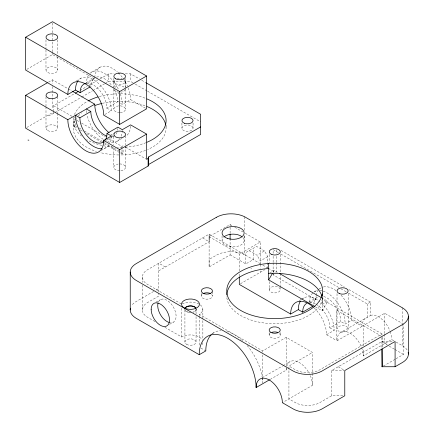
<?xml version="1.0" encoding="UTF-8"?>
<svg xmlns="http://www.w3.org/2000/svg" width="434" height="434" viewBox="0 0 434 434"><rect width="100%" height="100%" fill="white"/><g stroke="black" fill="none" stroke-linecap="round" stroke-linejoin="round"><path stroke-width="0.33" stroke-dasharray="2.17 1.63" d="M231.854 225.561L230.112 224.552L209.112 236.676L209.112 241.727L158.801 270.778M244.602 235.695L244.602 254.639A20.729 11.968 0 0 0 216.371 255.219L209.112 259.413L209.112 266.986L230.112 254.867L230.112 240.045M230.112 233.308L230.112 226.575M230.112 225.902L230.112 224.552M239.302 276.333L239.302 273.642M239.302 270.946L239.302 254.107L260.302 241.982L260.302 263.601M315.258 306.773L322.24 310.804L322.24 298.174M393.936 340.826L391.707 339.54L363.285 355.956A18.559 10.72 60 0 0 350.157 333.225A18.559 10.72 60 0 0 337.028 340.804L336.35 340.413L336.35 310.104L380.797 335.753M363.285 355.956L363.285 348.545M363.285 345.849L363.285 325.646L384.714 313.267L402.372 323.455M381.969 347.46L381.969 337.69M382.083 337.126L382.083 347.526M384.714 334.147L384.714 343.576L386.992 344.889M384.714 333.469L384.714 313.267M396.025 358.75L403.511 354.426L403.511 324.111M322.652 296.981L322.24 304.489L327.708 301.326L322.381 298.256M273.192 272.096L274.158 270.425L277.353 272.27M322.24 310.804L327.708 301.326M195.908 310.549L196.618 309.458M26.789 69.397L52.525 54.538L94.748 78.912L86.431 83.713A25.367 14.647 60 0 1 88.834 74.74M48.429 82.162L52.525 79.796L67.769 88.601M76.373 80.941L80.751 78.413M91.688 72.098L99.999 67.297M86.301 82.71L94.938 77.724M53.621 111.37L53.621 105.69L74.143 93.836M80.008 90.451L87.05 86.388M89.393 85.031L97.601 80.295M99.95 78.939L108.744 73.861L114.05 73.861M26.778 127.498L52.525 112.634L53.621 113.263L53.621 112.005M53.621 113.263L49.254 115.786L48.163 115.151M54.792 112.59L81.185 97.352M81.771 97.015L92.323 90.918M92.914 90.581L104.643 83.811M105.229 83.469L108.744 81.44L130.623 81.44L134.703 83.795M76.27 120.028L74.512 119.008L74.512 126.587L75.603 125.958L76.775 126.636M86.762 83.187A18.874 10.893 60 0 1 106.775 108.088L117.712 101.773L120.012 103.097M104.806 114.527L111.37 110.741A25.367 14.647 60 0 0 98.073 83.057A25.367 14.647 60 0 0 77.898 81.055M120.587 103.428L122.307 104.426L130.623 99.625L145.45 108.185M106.482 140.258L113.388 136.265M101.193 150.452L106.118 147.609M117.055 141.294L122.046 138.413M108.5 138.636L121.981 146.415L123.072 145.786M104.399 143.844L121.981 153.994L123.072 153.365L123.072 148.943M153.609 291.458L136.309 301.446A20.729 11.968 0 0 0 131.545 305.726M155.914 290.124L158.801 288.458M156.039 302.162L160.417 299.634M249.078 250.662L257.02 255.241L264.458 250.95L267.74 256.63L267.74 268M230.112 254.867L245.801 263.921L253.239 259.624L253.239 248.259M267.74 256.63L260.302 260.926L257.02 255.241M169.58 324.35L173.41 322.142M240.469 283.744L264.881 269.65M269.785 272.953L274.158 270.425M316.424 294.512A25.367 14.647 60 0 0 315.816 299.525L273.132 274.89L274.771 273.946M211.944 333.762L214.13 332.504M299.194 300.54L301.928 298.961M302.476 298.641L303.567 298.012M314.509 291.697L317.243 290.118M317.791 289.804L321.068 287.91M308.965 302.037L317.596 297.051A19.183 11.078 60 0 0 313.636 305.162M310.348 302.682L315.816 299.525M200.307 304.885A12.374 7.145 0 0 1 199.239 314.287L262.678 350.911L286.223 337.316L312.475 352.473L312.475 385.311L282.366 402.692M348.502 293.14L367.202 303.936L370.479 302.042L370.49 315.518L340.869 332.308M316.256 304.315A19.183 11.078 60 0 1 329.818 327.806L340.755 321.491L345.139 324.019L351.697 320.232L362.168 326.281A18.559 10.72 60 0 1 366.014 317.786M314.14 307.896A25.367 14.647 60 0 1 326.542 334.755L334.196 330.334A25.367 14.647 60 0 0 318.854 300.984M262.277 377.705L282.539 366.003M283.12 365.667L290.069 361.658M342.811 395.786L331.652 395.786L320.715 402.101A17.593 10.156 0 0 1 294.464 402.101L288.93 398.906L288.93 366.068L312.475 352.473M270.143 379.441L286.223 370.153A18.559 10.714 60 0 1 286.337 368.244M337.028 340.804L362.168 326.281M381.969 335.162L381.969 333.903L320.715 369.263A17.593 10.156 0 0 1 294.464 369.263L288.93 366.068M331.652 395.786L331.652 370.527L381.969 341.477L392.466 341.477M383.347 366.074L395.445 359.081M370.49 315.518L372.014 315.051A18.559 10.72 60 0 1 389.949 330.947M125.339 147.18L128.54 146.887A46.405 26.789 0 0 0 145.634 142.802M118.026 73.861L120.679 73.861M125.317 73.861L130.623 73.861L139.368 78.912M331.652 370.527L344.124 370.527M250.89 268.771L251.774 268.874M141.706 80.257L145.786 82.617M135.289 84.131L146.952 90.869M147.538 91.205L200.622 121.851M89.306 85.368L91.026 86.366A18.874 10.893 60 0 1 94.455 78.028M106.775 108.088L111.37 110.741M68.355 88.937L71.876 90.966M53.621 105.69L71.925 116.258M73.644 117.245L74.621 117.815M125.475 147.169L146.003 159.023M76.856 120.364L79.2 121.715M81.543 123.072L105.57 136.943M79.118 127.987L82.048 129.679M84.397 131.03L103.731 142.2M104.317 142.536L123.072 153.365M74.512 126.587L77.442 128.28M80.371 129.972L82.715 131.323M86.816 133.694L101.469 142.151M281.086 250.434L344.189 286.863M348.86 289.559L370.479 302.042M234.756 227.237L242.883 231.924M245.205 233.27L260.302 241.982M278.389 252.669L273.132 249.631L273.132 253.619M280.727 254.015L338.569 287.411M340.907 288.756L346.164 291.794M264.458 250.95L256.521 246.366L245.801 252.555L245.801 263.921M260.514 263.812L209.112 234.154L147.902 269.492A18.25 10.535 0 0 0 147.902 284.644L181.737 304.185M262.852 265.163L267.523 267.859M381.969 333.903L322.24 299.433L322.066 300.301A47.952 27.684 0 0 1 270.952 323.58A47.952 27.684 0 0 1 226.749 295.983M268.32 268.331L275.254 272.33M396.171 342.111L402.307 345.648A20.729 11.968 0 0 1 407.076 349.929M209.112 236.676L239.302 254.107M202.548 237.941L209.112 241.727L209.112 234.154L209.112 266.986M381.969 341.477L387.356 344.591M389.271 346.207L394.397 349.164M394.967 349.495L403.511 354.426M329.818 327.806L334.196 330.334M326.542 334.755L336.35 340.413M165.359 266.991L158.801 263.199L158.801 292.711M338.216 366.735L343.685 369.893M154.9 321.523L147.902 317.482A18.25 10.535 0 0 1 147.902 302.33L158.801 296.037L158.801 293.379M164.822 327.252L181.737 337.017A12.374 7.145 0 0 1 202.445 340.223M200.882 348.073L205.803 350.911M322.061 296.693L322.652 301.022M367.202 303.936L367.207 317.417M402.307 307.76L402.307 323.319M402.307 323.997L402.307 345.648M348.16 293.666L348.16 328.853M337.023 293.666L337.023 328.853A5.566 3.217 0 0 1 338.39 326.742L339.399 326.216A5.566 3.217 0 0 1 339.638 326.124L342.008 325.652A5.566 3.217 0 0 1 347.205 327.052A5.566 3.217 0 0 1 347.509 330.361M286.223 337.316L286.223 365.466M286.223 368.146L286.223 370.153M280.348 254.514L280.348 272.785M280.348 273.463L280.348 285.637M280.348 286.315L280.348 289.7M280.277 332.596L280.277 335.124M276.415 249.729L276.415 253.722M276.415 256.38L276.415 262.358M276.415 263.026L276.415 272.33M273.132 256.277L273.132 262.261M273.132 262.928L273.132 272.232M273.132 272.899L273.132 274.89M269.21 254.514L269.21 262.635M269.21 281.579L269.21 289.7M269.14 332.601L269.14 335.124M262.678 350.911L262.678 352.251M262.678 354.931L262.678 382.408M260.302 264.268L260.302 268.283M260.302 270.957L260.302 272.292M244.602 216.75L244.602 230.28M244.152 236.085L244.152 240.507M222.062 236.085L222.062 240.507M212.448 291.561L212.448 295.983M202.862 309.236L202.862 339.393M201.311 293.455L201.311 295.983M199.239 314.287L199.239 315.626M199.239 316.299L199.239 345.784M196.059 313.923L196.059 309.236A5.566 3.217 0 0 1 193.271 312.019M196.059 316.608L196.059 342.073M193.065 123.093L193.065 128.204A5.566 3.217 0 0 1 184.656 130.932A5.566 3.217 0 0 1 184.765 125.366A5.566 3.217 0 0 1 193.065 128.204M184.922 309.903L184.922 342.073M181.927 123.082L181.927 128.187M181.737 308.205L181.737 337.017M166.086 125.008L166.086 128.166M142.336 277.071L142.336 282.431M142.336 285.111L142.336 309.909M130.623 73.861L130.623 81.44M125.562 135.82L125.562 145.206M125.562 145.873L125.562 167.318M125.529 78.386L125.529 88.438M125.529 89.111L125.529 109.216M125.252 81.44L125.252 87.12M121.981 146.415L121.981 148.943M121.981 149.573L121.981 153.994M114.115 81.44L114.115 87.12M113.811 78.391L113.811 88.444M113.811 89.111L113.811 109.216M113.806 136.493L113.806 144.533M113.806 147.886L113.806 167.318M108.744 73.861L108.744 81.44M75.603 123.43L75.603 125.958M73.281 120.592L73.281 128.166M57.749 96.663L57.749 112.742M57.749 113.415L57.749 128.155M57.733 39.906L57.733 55.991M57.733 56.659L57.733 70.064A5.875 3.396 0 0 1 48.917 73.004A5.875 3.396 0 0 1 48.917 67.124A5.875 3.396 0 0 1 57.733 70.064M52.525 23.04L52.525 51.858M52.525 52.525L52.525 54.538M52.525 79.796L52.525 83.816M52.525 86.496L52.525 109.281M45.993 96.679L45.993 106.064M45.993 106.731L45.993 128.176M45.977 39.906L45.977 49.292M45.977 49.959L45.977 70.064M125.182 89.518A5.566 3.217 0 0 1 120.934 92.149M118.813 92.192A5.566 3.217 0 0 1 114.185 89.518M114.912 87.359A5.566 3.217 0 0 1 124.455 87.359M122.111 147.343A46.405 26.789 0 0 1 117.256 147.343M113.225 147.121A46.405 26.789 0 0 1 107.67 146.47A44.68 25.796 0 0 1 103.769 145.808M73.53 117.788A46.405 26.789 0 0 0 74.86 127.525A44.68 25.796 0 0 0 81.478 136.043M74.469 114.565A46.405 26.789 0 0 1 87.446 101.317M99.343 96.511A46.405 26.789 0 0 1 118.873 93.804M120.495 93.804A46.405 26.789 0 0 1 145.634 98.377M101.865 145.401A44.68 25.796 0 0 1 86.675 139.65M166.021 126.766A46.405 26.789 0 0 1 147.609 149.562M145.634 150.381A46.405 26.789 0 0 1 128.54 154.466L127.742 154.553A46.405 26.789 0 0 1 120.495 154.954M118.873 154.954A46.405 26.789 0 0 1 116.448 154.895L115.639 154.857A46.405 26.789 0 0 1 107.67 154.048A44.68 25.796 0 0 1 99.994 152.524M75.077 120.782A46.405 26.789 0 0 0 74.133 123.055L73.986 123.516A46.405 26.789 0 0 0 74.86 135.104A44.68 25.796 0 0 0 96.359 151.471M76.362 118.569A46.405 26.789 0 0 1 76.97 117.701M78.337 116.003A46.405 26.789 0 0 1 80.767 113.578M81.212 113.187A46.405 26.789 0 0 1 81.673 112.802M102.299 103.33A46.405 26.789 0 0 1 118.873 101.382M120.495 101.382A46.405 26.789 0 0 1 145.634 105.956M124.243 79.596A5.566 3.217 0 0 1 123.435 83.816A5.566 3.217 0 0 1 116.079 83.887A5.566 3.217 0 0 1 115.015 79.688M117.153 78.576A5.566 3.217 0 0 1 122.035 78.527M113.453 136.2A19.183 11.067 60 0 1 111.158 136.802M117.88 128.486A19.183 11.067 60 0 1 117.614 130.363M117.034 132.245A19.183 11.067 60 0 1 113.963 135.934M119.909 138.652A25.367 14.642 60 0 1 106.715 141.213M103.335 139.406A25.367 14.642 60 0 1 87.169 115.276M86.708 112.731A25.367 14.642 60 0 1 86.464 110.187M122.301 130.352A25.367 14.642 60 0 1 121.07 136.531M111.37 135.999A25.367 14.647 60 0 1 110.133 142.846M108.967 144.967A25.367 14.647 60 0 1 103.064 148.678M112.688 135.234A25.367 14.642 60 0 1 109.569 133.119M130.585 126.207A25.367 14.642 60 0 1 126.424 135.771M346.527 331.126A5.566 3.217 0 0 1 346.316 331.24L344.856 331.788A5.566 3.217 0 0 1 337.815 330.507M242.845 237.501A11.045 6.374 0 0 1 233.107 246.881A11.045 6.374 0 0 1 223.364 237.501M211.705 294.377A5.566 3.217 0 0 1 206.882 299.2A5.566 3.217 0 0 1 202.06 294.377M279.534 333.518A5.566 3.217 0 0 1 274.711 338.341A5.566 3.217 0 0 1 269.888 333.518M309.469 302.503A19.183 11.078 60 0 1 315.664 303.995M323.677 296.509A19.183 11.078 60 0 1 340.755 321.491M301.554 299.617A25.367 14.647 60 0 1 318.334 300.605M309.29 301.983A25.367 14.647 60 0 1 318.225 290.552A25.367 14.647 60 0 0 316.608 293.883M320.021 290.541A25.367 14.647 60 0 1 322.554 290.981M323.118 291.143A25.367 14.647 60 0 1 345.139 324.019M319.522 289.055A25.367 14.647 60 0 1 322.836 287.14M323.471 286.972A25.367 14.647 60 0 1 336.361 290.883M341.059 295.169A25.367 14.647 60 0 1 351.697 320.232M202.819 342.692A12.374 7.145 0 0 1 201.924 344.808M212.622 333.518A40.216 23.219 60 0 1 221.199 330.621M226.879 331.364A40.216 23.219 60 0 1 241.087 339.415M241.602 339.86A40.216 23.219 60 0 1 242.546 340.723M247.158 345.535A40.216 23.219 60 0 1 262.179 377.347M262.277 378.009A40.216 23.219 60 0 1 262.657 382.517M182.204 303.925A12.374 7.145 0 0 1 199.239 304.185M158.426 301.928A12.993 7.503 60 0 1 173.41 307.136A12.993 7.503 60 0 1 170.426 322.717M189.05 312.339A5.566 3.217 0 0 1 184.922 309.236M390.182 331.576A18.559 10.72 60 0 1 391.707 339.54M286.673 366.491A18.559 10.714 60 0 1 296.368 361.251A18.559 10.714 60 0 1 309.214 373.43M310.261 375.616A18.559 10.714 60 0 1 312.475 385.311M196.314 309.697A5.875 3.396 0 0 1 193.173 312.252M191.226 312.599A5.875 3.396 0 0 1 184.656 309.659M119.681 163.927A5.875 3.396 0 0 1 125.556 167.171A5.875 3.396 0 0 1 120.196 170.698M119.681 170.714A5.875 3.396 0 0 1 113.854 167.763A5.875 3.396 0 0 1 118.162 164.041M94.786 77.583A25.367 14.647 60 0 1 117.326 71.941M118.222 72.766A25.367 14.647 60 0 1 122.838 78.06M123.223 78.597A25.367 14.647 60 0 1 127.466 86.078M128.22 87.88A25.367 14.647 60 0 1 130.623 99.625M96.527 77.073A18.874 10.893 60 0 1 112.14 86.03M114.684 90.245A18.874 10.893 60 0 1 117.712 101.773M90.142 73.243A25.367 14.647 60 0 1 118.883 90.272M120.348 93.885A25.367 14.647 60 0 1 122.307 104.426M119.67 112.596A5.859 3.385 0 0 1 114.511 107.61A5.859 3.385 0 0 1 124.563 107.355A5.859 3.385 0 0 1 120.18 112.585M269.351 288.973L269.33 289.033A5.566 3.217 0 0 0 275.503 292.885A5.566 3.217 0 0 0 279.74 288.241L278.715 287.427A5.566 3.217 0 0 0 270.637 287.547L269.731 288.339A5.566 3.217 0 0 0 269.612 288.496L269.373 288.919M186.549 344.346A5.566 3.217 0 0 0 195.87 342.903A5.566 3.217 0 0 0 189.05 338.965A5.566 3.217 0 0 0 186.549 344.346M47.729 130.574A5.875 3.396 0 0 0 57.554 129.034A5.875 3.396 0 0 0 50.333 124.894A5.875 3.396 0 0 0 47.729 130.574"/><path stroke-width="0.65" d="M230.112 239.373L230.112 233.986M239.302 277.006L239.302 284.416L290.655 314.048A25.367 14.647 60 0 1 313.245 307.071M314.672 306.437L268.689 279.897L268.689 263.481M47.263 82.834L25.622 95.328L25.622 128.166L119.681 182.475L148.119 166.054L148.119 158.481L148.607 156.934L200.622 126.907M148.119 166.054L148.607 164.513L148.607 156.934M268.689 279.897L272.552 273.214M25.622 37.232L52.525 21.7L146.589 76.004L146.589 108.842L119.681 124.379L103.715 115.156A25.367 14.647 60 0 0 85.775 84.087A25.367 14.647 60 0 0 67.84 94.444L25.622 70.069L25.622 37.232L119.681 91.541L146.589 76.004M67.84 94.444L75.494 90.028A25.367 14.647 60 0 1 77.578 81.543M75.321 93.158L78.25 91.465M75.494 90.028L80.089 92.681L89.876 87.028M25.622 95.328L67.84 119.708L94.748 104.171A25.367 14.642 60 0 0 109.053 132.712M101.816 148.791A25.367 14.647 60 0 1 75.494 115.287L79.872 117.815L90.809 111.495A19.183 11.067 60 0 0 106.737 136.108M105.18 140.258A19.183 11.067 60 0 0 106.997 133.477L117.934 127.157L122.307 129.685L130.618 124.883L146.589 134.101L146.589 159.365L148.119 158.481M67.84 119.708A25.367 14.647 60 0 0 85.775 150.777A25.367 14.647 60 0 0 103.715 140.415L111.37 135.999L106.997 133.477M119.681 182.475L119.681 149.638L146.589 134.101M148.607 164.513L200.622 134.48L200.622 114.278L146.372 82.954M130.45 308.205A20.729 11.968 0 0 0 136.309 318.366L199.239 354.703L205.803 350.911A40.216 23.219 60 0 1 211.233 334.75M290.655 314.048L298.31 309.626A25.367 14.647 60 0 1 300.393 301.142M298.31 309.626L302.688 312.149L312.475 306.496M199.239 354.703A40.216 23.219 60 0 1 227.676 338.281A40.216 23.219 60 0 1 256.114 387.54L269.568 379.772M381.969 349.457L382.197 366.735M381.969 366.735L395.092 366.735L402.307 362.569A20.729 11.968 0 0 0 408.172 352.408M268.689 268.532L267.187 268.635A47.952 27.684 0 0 0 226.787 294.898M268.689 273.583L274.689 273.344L282.192 273.686A47.952 27.684 0 0 1 321.903 296.156M27.988 140.073L28.872 140.182M72.462 91.308L94.748 104.171M86.431 108.972L90.809 111.495M103.715 140.415L119.681 149.638M279.485 273.501L321.22 297.583M408.378 316.218L408.378 354.111M395.092 366.735L395.092 341.477L344.78 370.527L344.78 395.786L322.245 408.795A20.729 11.968 0 0 1 292.934 408.795L282.366 402.692A18.559 10.714 60 0 0 269.237 379.962A18.559 10.714 60 0 0 256.114 387.54M382.083 348.855L382.083 366.806M322.24 294.382L322.24 296.276M130.238 272.015L130.238 309.909M119.681 91.541L119.681 124.379M146.958 98.914A46.405 26.789 0 0 1 146.958 142.265M88.037 100.997A46.405 26.789 0 0 1 97.9 96.934M95.095 105.446A46.405 26.789 0 0 1 101.551 103.509M146.958 106.493A46.405 26.789 0 0 1 165.739 124.905M103.976 141.587A19.183 11.067 60 0 1 88.91 137.79A19.183 11.067 60 0 1 79.872 117.815M224.568 236.459A11.045 6.374 0 0 1 241.64 236.459M202.944 293.709A5.566 3.217 0 0 1 210.816 293.709M271.923 332.341A5.566 3.217 0 0 1 277.494 332.341M302.688 312.149A19.183 11.078 60 0 1 306.659 303.366M169.293 322.505A12.993 7.503 60 0 1 158.041 303.019M185.112 308.4A5.566 3.217 0 0 1 190.488 306.019A5.566 3.217 0 0 1 195.87 308.4M185.074 307.918A5.875 3.396 0 0 1 190.521 305.84A5.875 3.396 0 0 1 195.935 307.956M80.089 92.681A18.874 10.893 60 0 1 85.59 83.388M322.505 293.091L322.066 295.25A47.952 27.684 0 0 1 272.205 318.572A47.952 27.684 0 0 1 226.819 292.38A47.952 27.684 0 0 1 267.187 263.584L270.93 263.329A47.952 27.684 0 0 1 322.505 293.091M114.006 133.601L114.006 135.359L115.525 136.884A5.875 3.396 0 0 0 124.775 136.178A5.875 3.396 0 0 0 121.205 131.204L119.681 131.09A5.875 3.396 0 0 0 114.006 133.601M216.371 217.331L136.309 263.557A20.729 11.968 0 0 0 136.309 280.478L292.934 370.907A20.729 11.968 0 0 0 322.245 370.907L402.307 324.681A20.729 11.968 0 0 0 402.307 307.76L244.602 216.75A20.729 11.968 0 0 0 216.371 217.331M48.944 98.274L47.729 97.737A5.875 3.396 0 0 1 49.845 92.144A5.875 3.396 0 0 1 57.727 95.616A5.875 3.396 0 0 1 48.944 98.274M184.656 123.354A5.566 3.217 0 0 0 193.065 120.625A5.566 3.217 0 0 0 184.765 117.788A5.566 3.217 0 0 0 184.656 123.354M204.094 293.715A5.566 3.217 0 0 0 212.448 290.932A5.566 3.217 0 0 0 204.094 288.149A5.566 3.217 0 0 0 204.094 293.715M270.773 332.346A5.566 3.217 0 0 0 280.087 330.903A5.566 3.217 0 0 0 273.268 326.97A5.566 3.217 0 0 0 270.773 332.346M339.724 293.715A5.566 3.217 0 0 0 348.16 291.019A5.566 3.217 0 0 0 339.893 288.149A5.566 3.217 0 0 0 339.724 293.715M227.584 238.45A11.045 6.374 0 0 0 244.152 232.928A11.045 6.374 0 0 0 227.584 227.405A11.045 6.374 0 0 0 227.584 238.45M271.912 254.568A5.566 3.217 0 0 0 280.342 251.866A5.566 3.217 0 0 0 272.08 248.997A5.566 3.217 0 0 0 271.912 254.568M184.987 308.276A8.973 5.181 0 0 0 199.38 304.885A8.973 5.181 0 0 0 187.103 299.384A8.973 5.181 0 0 0 184.987 308.276M151.162 309.371A12.993 7.503 60 0 0 164.942 326.514A12.993 7.503 60 0 0 164.942 308.14A12.993 7.503 60 0 0 151.162 309.371M48.917 40.167A5.875 3.396 0 0 0 57.733 37.226A5.875 3.396 0 0 0 48.917 34.286A5.875 3.396 0 0 0 48.917 40.167M115.525 78.771A5.859 3.385 0 0 0 125.328 77.252A5.859 3.385 0 0 0 118.151 73.113A5.859 3.385 0 0 0 115.525 78.771"/></g></svg>
